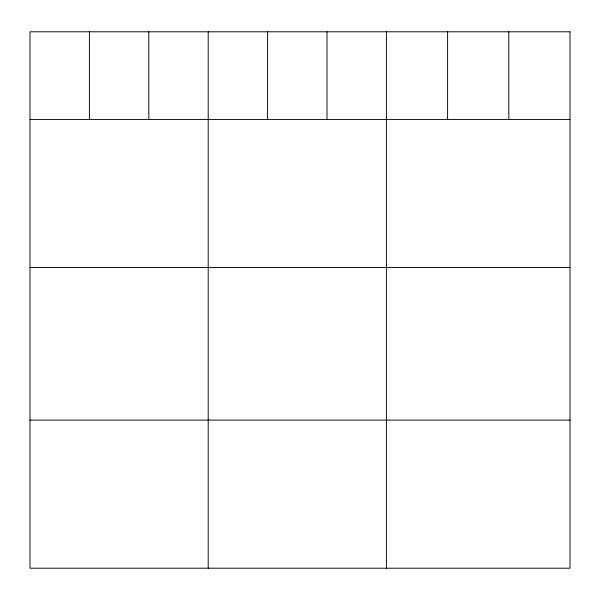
<?xml version="1.0" encoding="UTF-8"?>
<svg xmlns="http://www.w3.org/2000/svg" width="600" height="600" viewBox="0 0 600 600"><rect width="100%" height="100%" fill="white"/><g stroke="black" fill="none" stroke-linecap="round" stroke-linejoin="round"><path stroke-width="0.9" d="M30 119.422L570 119.422M30 267.517L570 267.517M30 420.105L570 420.105M508.8 31.8L508.8 119.422M447.6 31.8L447.6 119.422M386.4 31.8L386.4 568.2M327 31.8L327 119.422M267.6 31.8L267.6 119.422M208.2 31.8L208.2 568.2M148.8 31.8L148.8 119.422M89.4 31.8L89.4 119.422M570 31.8L30 31.8L30 568.2L570 568.2L570 31.8"/></g></svg>
